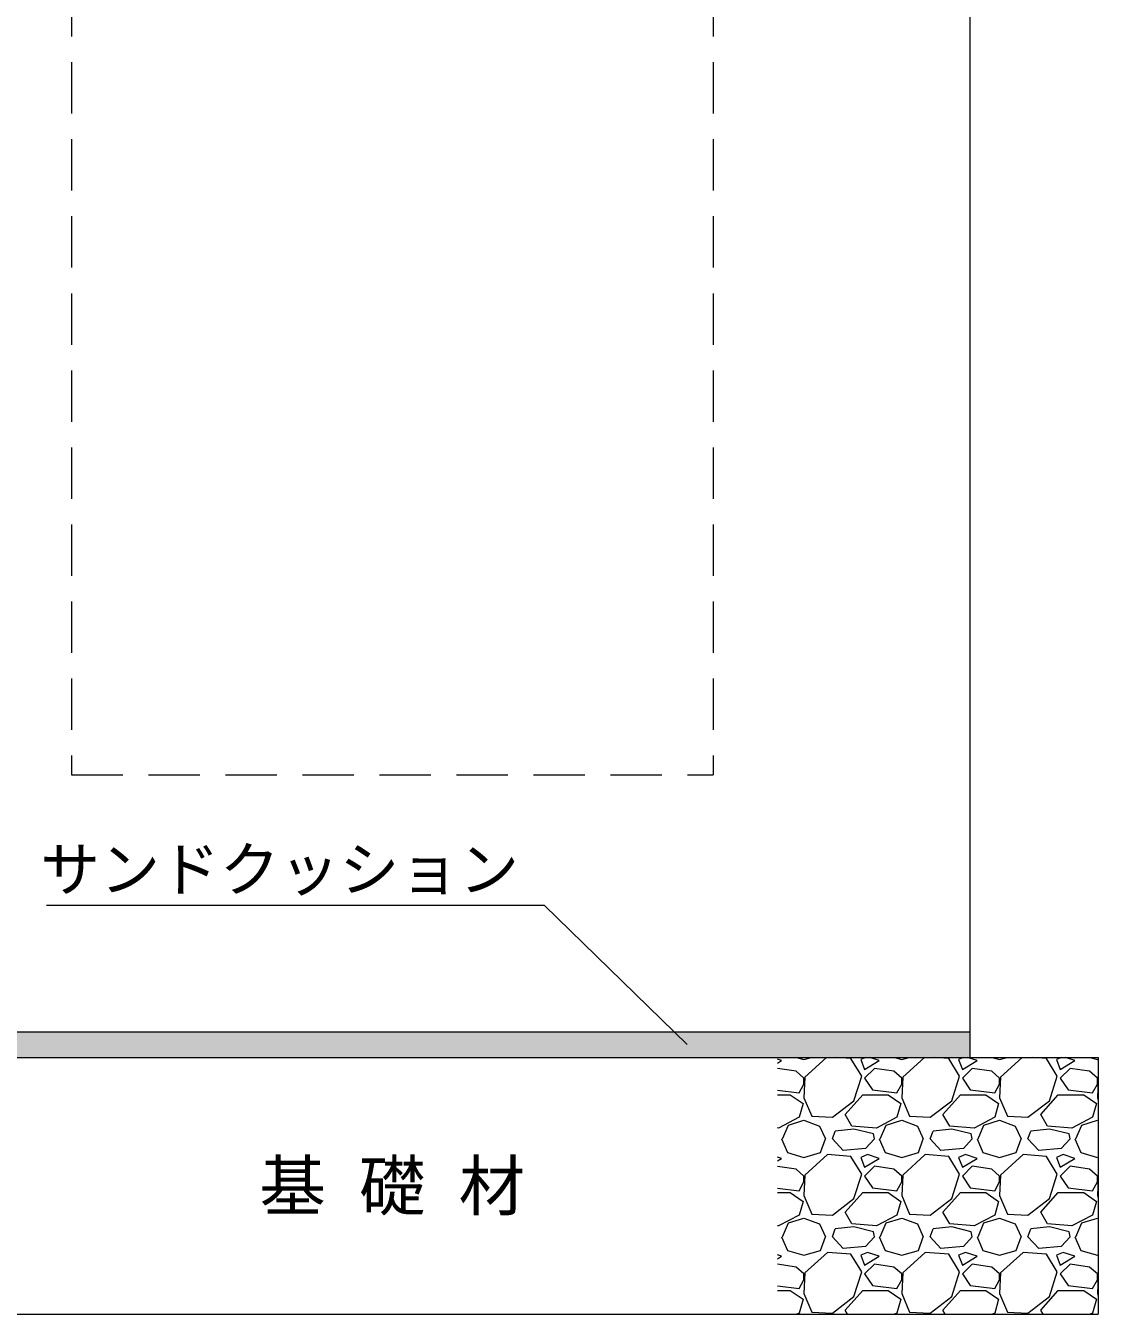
# Model space of a CAD drawing. Units: millimetres at full size; details may follow other scales. Extents: x 77366 to 106166, y -28085 to 6898.
# Drawn here: x 85265 to 86101, y 2743 to 3746 of the extents above; entities that cross this region are included whole.
import ezdxf
from ezdxf.enums import TextEntityAlignment as Align

# ---------------------------------------------------------------- set-up
doc = ezdxf.new("R2010")
doc.units = ezdxf.units.MM
doc.header["$LTSCALE"] = 50
doc.linetypes.add('USER2', pattern=[1.2, 0.8, -0.4])
doc.layers.add('モルタル', color=7, linetype='Continuous')
doc.layers.add('文字', color=7, linetype='Continuous')
for name, color, linetype, lineweight in [('基礎', 7, 'Continuous', 5), ('引出線', 4, 'Continuous', 13), ('本体', 2, 'Continuous', 20)]:
    doc.layers.add(name, color=color, linetype=linetype, lineweight=lineweight)
doc.styles.add('ＭＳ ゴシック', font='')
doc.styles.get('ＭＳ ゴシック').set_extended_font_data('MS Gothic')

# ---------------------------------------------------------------- blocks, each defined once
blk = doc.blocks.new('filled_arrow')
at = {"color": 0, "linetype": 'Continuous', "lineweight": -2}
blk.add_solid([(7.5, 1.25), (0, 0), (7.5, -1.25)], dxfattribs=at)

msp = doc.modelspace()

# ---------------------------------------------------------------- hatches: boundary and pattern name
at = {"layer": 'モルタル'}
msp.add_hatch(color=256, dxfattribs=at).paths.add_polyline_path([(86000.8, 2943.06), (86000.8, 2963.06), (85100.8, 2963.06), (85100.8, 2943.06)])

# ---------------------------------------------------------------- linework, layer by layer
at = {"layer": '基礎', "color": 3, "lineweight": 20}
for p, q in [((85000.8, 2943.06), (86100.8, 2943.06)), ((86100.8, 2943.06), (86100.8, 2743.06)), ((85000.8, 2743.06), (86100.8, 2743.06))]:
    msp.add_line(p, q, dxfattribs=at)
at = {"layer": '基礎'}
for p, q in [((85854.02, 2940.6), (85850.8, 2941.68)), ((85850.8, 2938.66), (85854.02, 2940.6)), ((85865.77, 2943.06), (85871.55, 2941.36)), ((85871.55, 2941.36), (85877.33, 2943.06)), ((85889.2, 2943.06), (85872.31, 2927.65)), ((85908.13, 2942.12), (85896.87, 2943.06)), ((85916.51, 2928.41), (85908.13, 2942.12)), ((85919.71, 2943.06), (85915.75, 2941.36)), ((85915.75, 2941.36), (85918.79, 2933.74)), ((85918.79, 2933.74), (85930.22, 2940.6)), ((85930.22, 2940.6), (85922.84, 2943.06)), ((85941.97, 2943.06), (85947.75, 2941.36)), ((85947.75, 2941.36), (85953.53, 2943.06)), ((85965.4, 2943.06), (85948.51, 2927.65)), ((85984.33, 2942.12), (85973.07, 2943.06)), ((85992.71, 2928.41), (85984.33, 2942.12)), ((85995.91, 2943.06), (85991.95, 2941.36)), ((85991.95, 2941.36), (85994.99, 2933.74)), ((85994.99, 2933.74), (86006.42, 2940.6)), ((86006.42, 2940.6), (85999.04, 2943.06)), ((86018.17, 2943.06), (86023.95, 2941.36)), ((86023.95, 2941.36), (86029.73, 2943.06)), ((86041.6, 2943.06), (86024.71, 2927.65)), ((86060.53, 2942.12), (86049.27, 2943.06)), ((86068.91, 2928.41), (86060.53, 2942.12)), ((86072.11, 2943.06), (86068.15, 2941.36)), ((86068.15, 2941.36), (86071.19, 2933.74)), ((86071.19, 2933.74), (86082.62, 2940.6)), ((86082.62, 2940.6), (86075.24, 2943.06)), ((86094.37, 2943.06), (86100.15, 2941.36)), ((86100.15, 2941.36), (86100.8, 2941.55)), ((85865.45, 2932.22), (85850.8, 2934.42)), ((85871.55, 2926.88), (85865.45, 2932.22)), ((85926.41, 2934.5), (85918.79, 2926.88)), ((85941.65, 2932.22), (85926.41, 2934.5)), ((85947.75, 2926.88), (85941.65, 2932.22)), ((86002.61, 2934.5), (85994.99, 2926.88)), ((86017.85, 2932.22), (86002.61, 2934.5)), ((86023.95, 2926.88), (86017.85, 2932.22)), ((86078.81, 2934.5), (86071.19, 2926.88)), ((86094.05, 2932.22), (86078.81, 2934.5)), ((86100.15, 2926.88), (86094.05, 2932.22)), ((85867.74, 2915.45), (85871.55, 2922.31)), ((85872.31, 2927.65), (85871.55, 2911.64)), ((85871.55, 2922.31), (85871.55, 2926.88)), ((85910.41, 2909.36), (85916.51, 2928.41)), ((85918.79, 2926.88), (85924.89, 2917.74)), ((85943.94, 2915.45), (85947.75, 2922.31)), ((85948.51, 2927.65), (85947.75, 2911.64)), ((85947.75, 2922.31), (85947.75, 2926.88)), ((85986.61, 2909.36), (85992.71, 2928.41)), ((85994.99, 2926.88), (86001.09, 2917.74)), ((86020.14, 2915.45), (86023.95, 2922.31)), ((86024.71, 2927.65), (86023.95, 2911.64)), ((86023.95, 2922.31), (86023.95, 2926.88)), ((86062.81, 2909.36), (86068.91, 2928.41)), ((86071.19, 2926.88), (86077.29, 2917.74)), ((86096.34, 2915.45), (86100.15, 2922.31)), ((86100.15, 2922.31), (86100.15, 2926.88)), ((86100.8, 2925.22), (86100.15, 2911.64)), ((85850.8, 2917.49), (85867.74, 2915.45)), ((85850.8, 2913.93), (85860.88, 2913.93)), ((85860.88, 2913.93), (85870.79, 2907.07)), ((85871.55, 2911.64), (85877.65, 2897.17)), ((85903.55, 2898.69), (85917.27, 2913.93)), ((85917.27, 2913.93), (85937.08, 2913.93)), ((85924.89, 2917.74), (85943.94, 2915.45)), ((85937.08, 2913.93), (85946.99, 2907.07)), ((85947.75, 2911.64), (85953.85, 2897.17)), ((85979.75, 2898.69), (85993.47, 2913.93)), ((85993.47, 2913.93), (86013.28, 2913.93)), ((86001.09, 2917.74), (86020.14, 2915.45)), ((86013.28, 2913.93), (86023.19, 2907.07)), ((86023.95, 2911.64), (86030.05, 2897.17)), ((86055.95, 2898.69), (86069.67, 2913.93)), ((86069.67, 2913.93), (86089.48, 2913.93)), ((86077.29, 2917.74), (86096.34, 2915.45)), ((86089.48, 2913.93), (86099.39, 2907.07)), ((86100.15, 2911.64), (86100.8, 2910.11)), ((85870.79, 2907.07), (85867.74, 2896.4)), ((85893.65, 2896.4), (85910.41, 2909.36)), ((85946.99, 2907.07), (85943.94, 2896.4)), ((85969.85, 2896.4), (85986.61, 2909.36)), ((86023.19, 2907.07), (86020.14, 2896.4)), ((86046.05, 2896.4), (86062.81, 2909.36)), ((86099.39, 2907.07), (86096.34, 2896.4)), ((85867.74, 2896.4), (85851.74, 2888.02)), ((85854.79, 2879.64), (85859.36, 2890.31)), ((85859.36, 2890.31), (85871.55, 2894.12)), ((85871.55, 2894.12), (85883.74, 2889.55)), ((85877.65, 2897.17), (85893.65, 2896.4)), ((85908.89, 2889.55), (85903.55, 2898.69)), ((85943.94, 2896.4), (85927.94, 2888.02)), ((85930.99, 2879.64), (85935.56, 2890.31)), ((85935.56, 2890.31), (85947.75, 2894.12)), ((85947.75, 2894.12), (85959.94, 2889.55)), ((85953.85, 2897.17), (85969.85, 2896.4)), ((85985.09, 2889.55), (85979.75, 2898.69)), ((86020.14, 2896.4), (86004.14, 2888.02)), ((86007.19, 2879.64), (86011.76, 2890.31)), ((86011.76, 2890.31), (86023.95, 2894.12)), ((86023.95, 2894.12), (86036.14, 2889.55)), ((86030.05, 2897.17), (86046.05, 2896.4)), ((86061.29, 2889.55), (86055.95, 2898.69)), ((86096.34, 2896.4), (86080.34, 2888.02)), ((86083.39, 2879.64), (86087.96, 2890.31)), ((86087.96, 2890.31), (86100.15, 2894.12)), ((86100.15, 2894.12), (86100.8, 2893.88)), ((85851.74, 2888.02), (85850.8, 2888.1)), ((85883.74, 2889.55), (85888.31, 2879.64)), ((85893.65, 2879.64), (85895.93, 2885.74)), ((85910.41, 2887.26), (85895.93, 2885.74)), ((85927.94, 2888.02), (85908.89, 2889.55)), ((85925.65, 2883.45), (85910.41, 2887.26)), ((85926.41, 2879.64), (85925.65, 2883.45)), ((85959.94, 2889.55), (85964.51, 2879.64)), ((85969.85, 2879.64), (85972.13, 2885.74)), ((85986.61, 2887.26), (85972.13, 2885.74)), ((86004.14, 2888.02), (85985.09, 2889.55)), ((86001.85, 2883.45), (85986.61, 2887.26)), ((86002.61, 2879.64), (86001.85, 2883.45)), ((86036.14, 2889.55), (86040.71, 2879.64)), ((86046.05, 2879.64), (86048.33, 2885.74)), ((86062.81, 2887.26), (86048.33, 2885.74)), ((86080.34, 2888.02), (86061.29, 2889.55)), ((86078.05, 2883.45), (86062.81, 2887.26)), ((86078.81, 2879.64), (86078.05, 2883.45)), ((85854.02, 2879.64), (85858.6, 2868.97)), ((85884.5, 2868.97), (85888.31, 2879.64)), ((85902.03, 2870.5), (85893.65, 2879.64)), ((85919.56, 2872.02), (85902.03, 2870.5)), ((85926.41, 2879.64), (85919.56, 2872.02)), ((85930.22, 2879.64), (85934.8, 2868.97)), ((85960.7, 2868.97), (85964.51, 2879.64)), ((85978.23, 2870.5), (85969.85, 2879.64)), ((85995.76, 2872.02), (85978.23, 2870.5)), ((86002.61, 2879.64), (85995.76, 2872.02)), ((86006.42, 2879.64), (86011, 2868.97)), ((86036.9, 2868.97), (86040.71, 2879.64)), ((86054.43, 2870.5), (86046.05, 2879.64)), ((86071.96, 2872.02), (86054.43, 2870.5)), ((86078.81, 2879.64), (86071.96, 2872.02)), ((86082.62, 2879.64), (86087.2, 2868.97)), ((85854.02, 2864.4), (85850.8, 2865.48)), ((85850.8, 2862.46), (85854.02, 2864.4)), ((85858.6, 2868.97), (85871.55, 2865.16)), ((85871.55, 2865.16), (85884.5, 2868.97)), ((85889.84, 2867.45), (85872.31, 2851.45)), ((85908.13, 2865.92), (85889.84, 2867.45)), ((85916.51, 2852.21), (85908.13, 2865.92)), ((85921.08, 2867.45), (85915.75, 2865.16)), ((85915.75, 2865.16), (85918.79, 2857.54)), ((85918.79, 2857.54), (85930.22, 2864.4)), ((85930.22, 2864.4), (85921.08, 2867.45)), ((85934.8, 2868.97), (85947.75, 2865.16)), ((85947.75, 2865.16), (85960.7, 2868.97)), ((85966.04, 2867.45), (85948.51, 2851.45)), ((85984.33, 2865.92), (85966.04, 2867.45)), ((85992.71, 2852.21), (85984.33, 2865.92)), ((85997.28, 2867.45), (85991.95, 2865.16)), ((85991.95, 2865.16), (85994.99, 2857.54)), ((85994.99, 2857.54), (86006.42, 2864.4)), ((86006.42, 2864.4), (85997.28, 2867.45)), ((86011, 2868.97), (86023.95, 2865.16)), ((86023.95, 2865.16), (86036.9, 2868.97)), ((86042.24, 2867.45), (86024.71, 2851.45)), ((86060.53, 2865.92), (86042.24, 2867.45)), ((86068.91, 2852.21), (86060.53, 2865.92)), ((86073.48, 2867.45), (86068.15, 2865.16)), ((86068.15, 2865.16), (86071.19, 2857.54)), ((86071.19, 2857.54), (86082.62, 2864.4)), ((86082.62, 2864.4), (86073.48, 2867.45)), ((86087.2, 2868.97), (86100.15, 2865.16)), ((86100.15, 2865.16), (86100.8, 2865.35)), ((85865.45, 2856.02), (85850.8, 2858.22)), ((85871.55, 2850.68), (85865.45, 2856.02)), ((85872.31, 2851.45), (85871.55, 2835.44)), ((85871.55, 2846.11), (85871.55, 2850.68)), ((85910.41, 2833.16), (85916.51, 2852.21)), ((85926.41, 2858.3), (85918.79, 2850.68)), ((85918.79, 2850.68), (85924.89, 2841.54)), ((85941.65, 2856.02), (85926.41, 2858.3)), ((85947.75, 2850.68), (85941.65, 2856.02)), ((85948.51, 2851.45), (85947.75, 2835.44)), ((85947.75, 2846.11), (85947.75, 2850.68)), ((85986.61, 2833.16), (85992.71, 2852.21)), ((86002.61, 2858.3), (85994.99, 2850.68)), ((85994.99, 2850.68), (86001.09, 2841.54)), ((86017.85, 2856.02), (86002.61, 2858.3)), ((86023.95, 2850.68), (86017.85, 2856.02)), ((86024.71, 2851.45), (86023.95, 2835.44)), ((86023.95, 2846.11), (86023.95, 2850.68)), ((86062.81, 2833.16), (86068.91, 2852.21)), ((86078.81, 2858.3), (86071.19, 2850.68)), ((86071.19, 2850.68), (86077.29, 2841.54)), ((86094.05, 2856.02), (86078.81, 2858.3)), ((86100.15, 2850.68), (86094.05, 2856.02)), ((86100.15, 2846.11), (86100.15, 2850.68)), ((85850.8, 2841.29), (85867.74, 2839.25)), ((85867.74, 2839.25), (85871.55, 2846.11)), ((85924.89, 2841.54), (85943.94, 2839.25)), ((85943.94, 2839.25), (85947.75, 2846.11)), ((86001.09, 2841.54), (86020.14, 2839.25)), ((86020.14, 2839.25), (86023.95, 2846.11)), ((86077.29, 2841.54), (86096.34, 2839.25)), ((86096.34, 2839.25), (86100.15, 2846.11)), ((86100.8, 2849.02), (86100.15, 2835.44)), ((85850.8, 2837.73), (85860.88, 2837.73)), ((85860.88, 2837.73), (85870.79, 2830.87)), ((85870.79, 2830.87), (85867.74, 2820.2)), ((85871.55, 2835.44), (85877.65, 2820.97)), ((85893.65, 2820.2), (85910.41, 2833.16)), ((85903.55, 2822.49), (85917.27, 2837.73)), ((85917.27, 2837.73), (85937.08, 2837.73)), ((85937.08, 2837.73), (85946.99, 2830.87)), ((85946.99, 2830.87), (85943.94, 2820.2)), ((85947.75, 2835.44), (85953.85, 2820.97)), ((85969.85, 2820.2), (85986.61, 2833.16)), ((85979.75, 2822.49), (85993.47, 2837.73)), ((85993.47, 2837.73), (86013.28, 2837.73)), ((86013.28, 2837.73), (86023.19, 2830.87)), ((86023.19, 2830.87), (86020.14, 2820.2)), ((86023.95, 2835.44), (86030.05, 2820.97)), ((86046.05, 2820.2), (86062.81, 2833.16)), ((86055.95, 2822.49), (86069.67, 2837.73)), ((86069.67, 2837.73), (86089.48, 2837.73)), ((86089.48, 2837.73), (86099.39, 2830.87)), ((86099.39, 2830.87), (86096.34, 2820.2)), ((86100.15, 2835.44), (86100.8, 2833.91)), ((85867.74, 2820.2), (85851.74, 2811.82)), ((85877.65, 2820.97), (85893.65, 2820.2)), ((85908.89, 2813.35), (85903.55, 2822.49)), ((85943.94, 2820.2), (85927.94, 2811.82)), ((85953.85, 2820.97), (85969.85, 2820.2)), ((85985.09, 2813.35), (85979.75, 2822.49)), ((86020.14, 2820.2), (86004.14, 2811.82)), ((86030.05, 2820.97), (86046.05, 2820.2)), ((86061.29, 2813.35), (86055.95, 2822.49)), ((86096.34, 2820.2), (86080.34, 2811.82)), ((85851.74, 2811.82), (85850.8, 2811.9)), ((85854.79, 2803.44), (85859.36, 2814.11)), ((85859.36, 2814.11), (85871.55, 2817.92)), ((85871.55, 2817.92), (85883.74, 2813.35)), ((85883.74, 2813.35), (85888.31, 2803.44)), ((85893.65, 2803.44), (85895.93, 2809.54)), ((85910.41, 2811.06), (85895.93, 2809.54)), ((85927.94, 2811.82), (85908.89, 2813.35)), ((85925.65, 2807.25), (85910.41, 2811.06)), ((85930.99, 2803.44), (85935.56, 2814.11)), ((85935.56, 2814.11), (85947.75, 2817.92)), ((85947.75, 2817.92), (85959.94, 2813.35)), ((85959.94, 2813.35), (85964.51, 2803.44)), ((85969.85, 2803.44), (85972.13, 2809.54)), ((85986.61, 2811.06), (85972.13, 2809.54)), ((86004.14, 2811.82), (85985.09, 2813.35)), ((86001.85, 2807.25), (85986.61, 2811.06)), ((86007.19, 2803.44), (86011.76, 2814.11)), ((86011.76, 2814.11), (86023.95, 2817.92)), ((86023.95, 2817.92), (86036.14, 2813.35)), ((86036.14, 2813.35), (86040.71, 2803.44)), ((86046.05, 2803.44), (86048.33, 2809.54)), ((86062.81, 2811.06), (86048.33, 2809.54)), ((86080.34, 2811.82), (86061.29, 2813.35)), ((86078.05, 2807.25), (86062.81, 2811.06)), ((86083.39, 2803.44), (86087.96, 2814.11)), ((86087.96, 2814.11), (86100.15, 2817.92)), ((86100.15, 2817.92), (86100.8, 2817.68)), ((85854.02, 2803.44), (85858.6, 2792.77)), ((85884.5, 2792.77), (85888.31, 2803.44)), ((85902.03, 2794.3), (85893.65, 2803.44)), ((85926.41, 2803.44), (85919.56, 2795.82)), ((85926.41, 2803.44), (85925.65, 2807.25)), ((85930.22, 2803.44), (85934.8, 2792.77)), ((85960.7, 2792.77), (85964.51, 2803.44)), ((85978.23, 2794.3), (85969.85, 2803.44)), ((86002.61, 2803.44), (85995.76, 2795.82)), ((86002.61, 2803.44), (86001.85, 2807.25)), ((86006.42, 2803.44), (86011, 2792.77)), ((86036.9, 2792.77), (86040.71, 2803.44)), ((86054.43, 2794.3), (86046.05, 2803.44)), ((86078.81, 2803.44), (86071.96, 2795.82)), ((86078.81, 2803.44), (86078.05, 2807.25)), ((86082.62, 2803.44), (86087.2, 2792.77)), ((85858.6, 2792.77), (85871.55, 2788.96)), ((85871.55, 2788.96), (85884.5, 2792.77)), ((85889.84, 2791.25), (85872.31, 2775.25)), ((85908.13, 2789.72), (85889.84, 2791.25)), ((85919.56, 2795.82), (85902.03, 2794.3)), ((85916.51, 2776.01), (85908.13, 2789.72)), ((85921.08, 2791.25), (85915.75, 2788.96)), ((85930.22, 2788.2), (85921.08, 2791.25)), ((85934.8, 2792.77), (85947.75, 2788.96)), ((85947.75, 2788.96), (85960.7, 2792.77)), ((85966.04, 2791.25), (85948.51, 2775.25)), ((85984.33, 2789.72), (85966.04, 2791.25)), ((85995.76, 2795.82), (85978.23, 2794.3)), ((85992.71, 2776.01), (85984.33, 2789.72)), ((85997.28, 2791.25), (85991.95, 2788.96)), ((86006.42, 2788.2), (85997.28, 2791.25)), ((86011, 2792.77), (86023.95, 2788.96)), ((86023.95, 2788.96), (86036.9, 2792.77)), ((86042.24, 2791.25), (86024.71, 2775.25)), ((86060.53, 2789.72), (86042.24, 2791.25)), ((86071.96, 2795.82), (86054.43, 2794.3)), ((86068.91, 2776.01), (86060.53, 2789.72)), ((86073.48, 2791.25), (86068.15, 2788.96)), ((86082.62, 2788.2), (86073.48, 2791.25)), ((86087.2, 2792.77), (86100.15, 2788.96)), ((85854.02, 2788.2), (85850.8, 2789.28)), ((85850.8, 2786.26), (85854.02, 2788.2)), ((85865.45, 2779.82), (85850.8, 2782.02)), ((85871.55, 2774.48), (85865.45, 2779.82)), ((85915.75, 2788.96), (85918.79, 2781.34)), ((85918.79, 2781.34), (85930.22, 2788.2)), ((85926.41, 2782.1), (85918.79, 2774.48)), ((85941.65, 2779.82), (85926.41, 2782.1)), ((85947.75, 2774.48), (85941.65, 2779.82)), ((85991.95, 2788.96), (85994.99, 2781.34)), ((85994.99, 2781.34), (86006.42, 2788.2)), ((86002.61, 2782.1), (85994.99, 2774.48)), ((86017.85, 2779.82), (86002.61, 2782.1)), ((86023.95, 2774.48), (86017.85, 2779.82)), ((86068.15, 2788.96), (86071.19, 2781.34)), ((86071.19, 2781.34), (86082.62, 2788.2)), ((86078.81, 2782.1), (86071.19, 2774.48)), ((86094.05, 2779.82), (86078.81, 2782.1)), ((86100.15, 2774.48), (86094.05, 2779.82)), ((86100.15, 2788.96), (86100.8, 2789.15)), ((85867.74, 2763.05), (85871.55, 2769.91)), ((85872.31, 2775.25), (85871.55, 2759.24)), ((85871.55, 2769.91), (85871.55, 2774.48)), ((85910.41, 2756.96), (85916.51, 2776.01)), ((85918.79, 2774.48), (85924.89, 2765.34)), ((85943.94, 2763.05), (85947.75, 2769.91)), ((85948.51, 2775.25), (85947.75, 2759.24)), ((85947.75, 2769.91), (85947.75, 2774.48)), ((85986.61, 2756.96), (85992.71, 2776.01)), ((85994.99, 2774.48), (86001.09, 2765.34)), ((86020.14, 2763.05), (86023.95, 2769.91)), ((86024.71, 2775.25), (86023.95, 2759.24)), ((86023.95, 2769.91), (86023.95, 2774.48)), ((86062.81, 2756.96), (86068.91, 2776.01)), ((86071.19, 2774.48), (86077.29, 2765.34)), ((86096.34, 2763.05), (86100.15, 2769.91)), ((86100.15, 2769.91), (86100.15, 2774.48)), ((86100.8, 2772.82), (86100.15, 2759.24)), ((85850.8, 2765.09), (85867.74, 2763.05)), ((85850.8, 2761.53), (85860.88, 2761.53)), ((85860.88, 2761.53), (85870.79, 2754.67)), ((85903.55, 2746.29), (85917.27, 2761.53)), ((85917.27, 2761.53), (85937.08, 2761.53)), ((85924.89, 2765.34), (85943.94, 2763.05)), ((85937.08, 2761.53), (85946.99, 2754.67)), ((85979.75, 2746.29), (85993.47, 2761.53)), ((85993.47, 2761.53), (86013.28, 2761.53)), ((86001.09, 2765.34), (86020.14, 2763.05)), ((86013.28, 2761.53), (86023.19, 2754.67)), ((86055.95, 2746.29), (86069.67, 2761.53)), ((86069.67, 2761.53), (86089.48, 2761.53)), ((86077.29, 2765.34), (86096.34, 2763.05)), ((86089.48, 2761.53), (86099.39, 2754.67)), ((85870.79, 2754.67), (85867.74, 2744)), ((85871.55, 2759.24), (85877.65, 2744.77)), ((85893.65, 2744), (85910.41, 2756.96)), ((85946.99, 2754.67), (85943.94, 2744)), ((85947.75, 2759.24), (85953.85, 2744.77)), ((85969.85, 2744), (85986.61, 2756.96)), ((86023.19, 2754.67), (86020.14, 2744)), ((86023.95, 2759.24), (86030.05, 2744.77)), ((86046.05, 2744), (86062.81, 2756.96)), ((86099.39, 2754.67), (86096.34, 2744)), ((86100.15, 2759.24), (86100.8, 2757.71)), ((85867.74, 2744), (85865.94, 2743.06)), ((85877.65, 2744.77), (85893.65, 2744)), ((85905.44, 2743.06), (85903.55, 2746.29)), ((85943.94, 2744), (85942.14, 2743.06)), ((85953.85, 2744.77), (85969.85, 2744)), ((85981.64, 2743.06), (85979.75, 2746.29)), ((86020.14, 2744), (86018.34, 2743.06)), ((86030.05, 2744.77), (86046.05, 2744)), ((86057.84, 2743.06), (86055.95, 2746.29)), ((86096.34, 2744), (86094.54, 2743.06))]:
    msp.add_line(p, q, dxfattribs=at)
at = {"layer": '引出線'}
msp.add_lwpolyline([(85780.43, 2953.06), (85669.49, 3061.33), (85281.27, 3061.33)], dxfattribs=at)
at = {"layer": '本体'}
for p, q in [((86000.8, 4257.06), (86000.8, 2963.06)), ((85100.8, 2963.06), (86000.8, 2963.06)), ((86000.8, 2963.06), (86000.8, 2943.06)), ((85100.8, 2943.06), (86000.8, 2943.06))]:
    msp.add_line(p, q, dxfattribs=at)
at = {"layer": '本体', "linetype": 'USER2', "lineweight": 9}
for p, q in [((85300.8, 4198.06), (85300.8, 3163.06)), ((85800.8, 4198.06), (85800.8, 3163.06)), ((85300.8, 3163.06), (85800.8, 3163.06))]:
    msp.add_line(p, q, dxfattribs=at)

# ---------------------------------------------------------------- block references
at = {"layer": '引出線', "xscale": 0.133, "yscale": 0.133, "rotation": 135.7}
msp.add_blockref('filled_arrow', (85780.43, 2953.06), dxfattribs=at)

# ---------------------------------------------------------------- texts
at = {"layer": '引出線', "style": 'ＭＳ ゴシック'}
msp.add_text('サンドクッション', height=34.18, dxfattribs=at).set_placement((85649.49, 3106.72), align=Align.TOP_RIGHT)
at = {"layer": '文字', "style": 'ＭＳ ゴシック'}
msp.add_text('基 礎 材', height=37.98, dxfattribs=at).set_placement((85550.8, 2843.06), align=Align.MIDDLE_CENTER)

doc.saveas('drawing.dxf')
